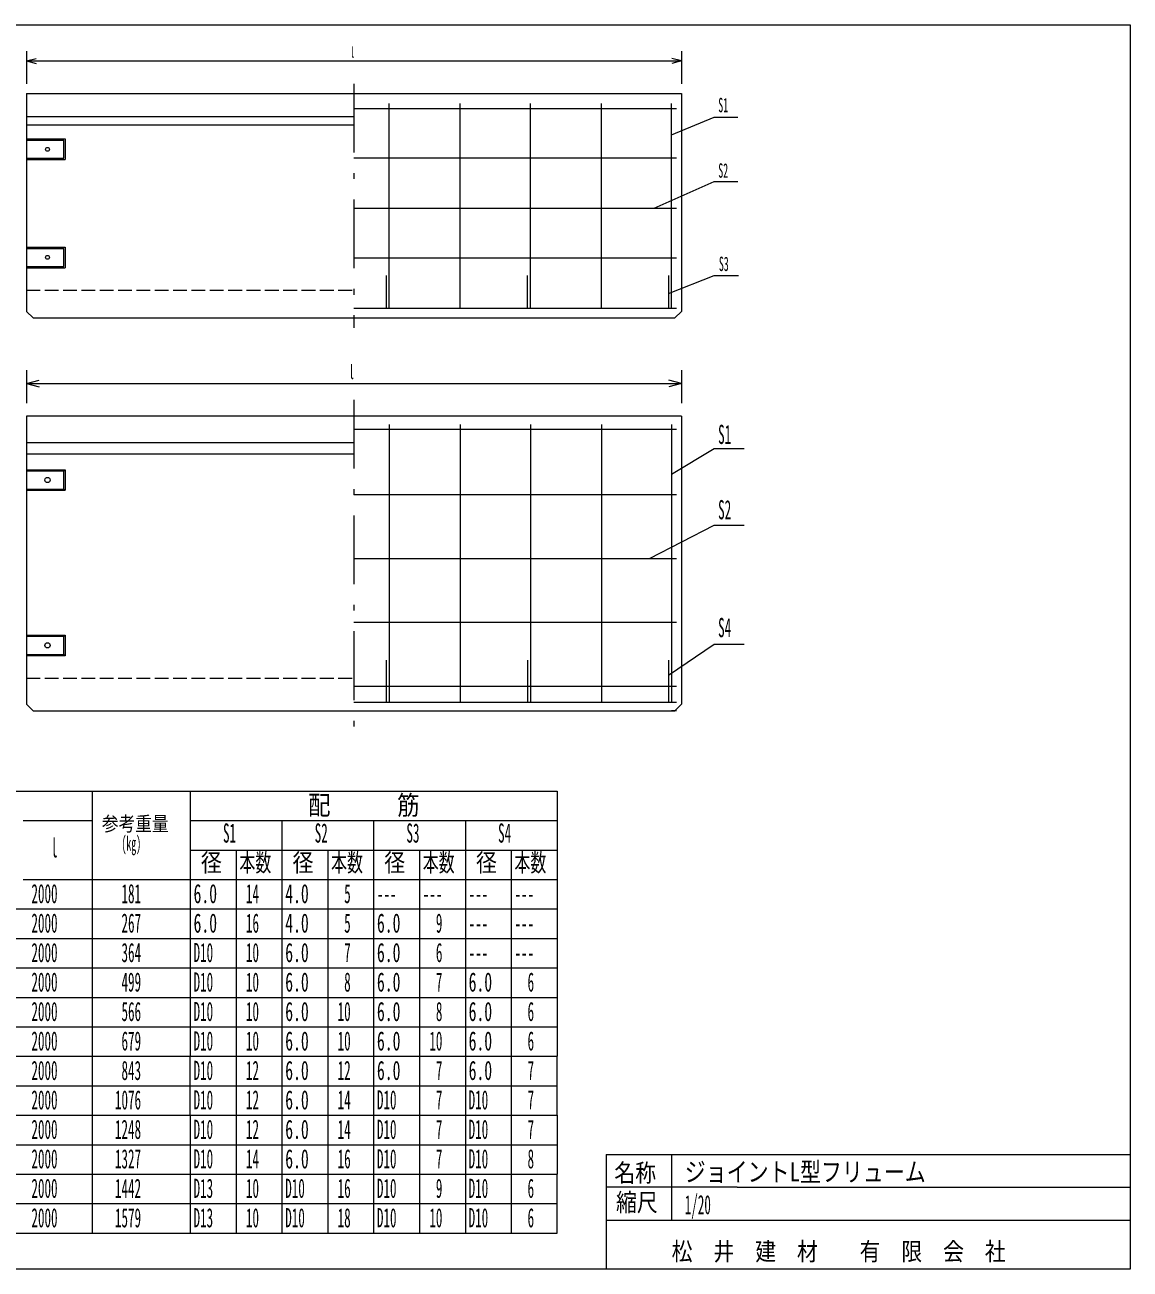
# Model space of a CAD drawing. Units: millimetres, scale not verified. Extents: x 74 to 5614, y 79 to 3879.
# Drawn here: x 2238 to 5614, y 79 to 3879 of the extents above; entities that cross this region are included whole.
import ezdxf
from ezdxf.enums import TextEntityAlignment as Align

# ---------------------------------------------------------------- set-up
doc = ezdxf.new("R2010")
doc.units = ezdxf.units.MM
doc.header["$LTSCALE"] = 7
doc.linetypes.add('USER1', pattern=[8, 6, -2])
doc.linetypes.add('USER2', pattern=[50.5, 30, -9, 2.5, -9])
doc.layers.add('1', color=7, linetype='Continuous', lineweight=18)
doc.styles.add('ＭＳ ゴシック', font='')
doc.styles.get('ＭＳ ゴシック').set_extended_font_data('MS Gothic')

msp = doc.modelspace()

# ---------------------------------------------------------------- linework, layer by layer
at = {"layer": '1'}
for p, q in [((73.5, 3879), (5613.5, 3879)), ((5613.5, 3879), (5613.5, 79)), ((2243.5, 3799), (2243.5, 3699)), ((2243.5, 3769), (2272.478, 3776.765)), ((2243.5, 3769), (4243.5, 3769)), ((2243.5, 3769), (2272.478, 3761.235)), ((4243.5, 3769), (4214.522, 3776.765)), ((4243.5, 3769), (4214.522, 3761.235)), ((4243.5, 3799), (4243.5, 3699)), ((2243.5, 3669), (4243.5, 3669)), ((2243.5, 3669), (2243.5, 3004)), ((4243.5, 3669), (4243.5, 3004)), ((3243.5, 3624), (4228.5, 3624)), ((3351.3, 3014), (3351.3, 3639)), ((3566.9, 3639), (3566.9, 3014)), ((3782.4, 3014), (3782.4, 3639)), ((3998, 3639), (3998, 3014)), ((4213.5, 3014), (4213.5, 3639)), ((2243.5, 3599), (3243.5, 3599)), ((2243.5, 3574), (3243.5, 3574)), ((4213.5, 3543.026), (4343.5, 3596.687)), ((4343.5, 3596.687), (4416, 3596.687)), ((2243.5, 3530.5), (2361.5, 3530.5)), ((2243.5, 3526.5), (2357.5, 3526.5)), ((2357.5, 3471.5), (2357.5, 3526.5)), ((2361.5, 3530.5), (2361.5, 3467.5)), ((2243.5, 3471.5), (2357.5, 3471.5)), ((2243.5, 3467.5), (2361.5, 3467.5)), ((4228.5, 3471.5), (3243.5, 3471.5)), ((4160.05, 3319), (4343.5, 3401.124)), ((4343.5, 3401.124), (4416, 3401.124)), ((3243.5, 3319), (4228.5, 3319)), ((2243.5, 3200.5), (2361.5, 3200.5)), ((2243.5, 3196.5), (2357.5, 3196.5)), ((2357.5, 3141.5), (2357.5, 3196.5)), ((2361.5, 3200.5), (2361.5, 3137.5)), ((4228.5, 3166.5), (3243.5, 3166.5)), ((2243.5, 3141.5), (2357.5, 3141.5)), ((2243.5, 3137.5), (2361.5, 3137.5)), ((3341.3, 3114), (3341.3, 3014)), ((3772.4, 3114), (3772.4, 3014)), ((4203.5, 3114), (4203.5, 3014)), ((4203.5, 3059), (4343.5, 3114)), ((4343.5, 3114), (4417.808, 3114)), ((2243.5, 3004), (2263.5, 2984)), ((3243.5, 3014), (4228.5, 3014)), ((4243.5, 3004), (4223.5, 2984)), ((2263.5, 2984), (4223.5, 2984)), ((2243.5, 2824), (2243.5, 2724)), ((4243.5, 2824), (4243.5, 2724)), ((2243.5, 2784), (2282.137, 2794.353)), ((2243.5, 2784), (4243.5, 2784)), ((2243.5, 2784), (2282.137, 2773.647)), ((4243.5, 2784), (4204.863, 2794.353)), ((4243.5, 2784), (4204.863, 2773.647)), ((4243.5, 2684), (2243.5, 2684)), ((2243.5, 2684), (2243.5, 1804)), ((4243.5, 2684), (4243.5, 1804)), ((3243.5, 2644), (4228.5, 2644)), ((3351.5, 1809), (3351.5, 2659)), ((3567.5, 2659), (3567.5, 1809)), ((3783.5, 1809), (3783.5, 2659)), ((3999.5, 2659), (3999.5, 1809)), ((4213.5, 2659), (4213.5, 1809)), ((2243.5, 2604), (3243.5, 2604)), ((4213.5, 2507.168), (4343.5, 2585.075)), ((4343.5, 2585.075), (4435.395, 2585.075)), ((2243.5, 2569), (3243.5, 2569)), ((2243.5, 2520.5), (2361.5, 2520.5)), ((2357.5, 2516.5), (2243.5, 2516.5)), ((2357.5, 2516.5), (2361.5, 2520.5)), ((2357.5, 2461.5), (2357.5, 2516.5)), ((2361.5, 2520.5), (2361.5, 2457.5)), ((2243.5, 2461.5), (2357.5, 2461.5)), ((2243.5, 2457.5), (2361.5, 2457.5)), ((2357.5, 2461.5), (2361.5, 2457.5)), ((4228.5, 2444), (3243.5, 2444)), ((4145.395, 2249), (4343.5, 2351.452)), ((4343.5, 2351.452), (4435.395, 2351.452)), ((3243.5, 2249), (4228.5, 2249)), ((4228.5, 2054), (3243.5, 2054)), ((2243.5, 2015.5), (2361.5, 2015.5)), ((2357.5, 2011.5), (2361.5, 2015.5)), ((2361.5, 2015.5), (2361.5, 1952.5)), ((2357.5, 2011.5), (2243.5, 2011.5)), ((2357.5, 1956.5), (2357.5, 2011.5)), ((4203.5, 1893.453), (4343.5, 1988.054)), ((4343.5, 1988.054), (4435.395, 1988.054)), ((2243.5, 1956.5), (2357.5, 1956.5)), ((2361.5, 1952.5), (2243.5, 1952.5)), ((2357.5, 1956.5), (2361.5, 1952.5)), ((3341.5, 1939), (3341.5, 1809)), ((3773.5, 1939), (3773.5, 1809)), ((4203.5, 1939), (4203.5, 1809)), ((3243.5, 1859), (4228.5, 1859)), ((2243.5, 1804), (2263.5, 1784)), ((4228.5, 1809), (3243.5, 1809)), ((4223.5, 1784), (4243.5, 1804)), ((2263.5, 1784), (4223.5, 1784)), ((4228.5, 1784), (4213.5, 1784)), ((1183.5, 1539), (3583.5, 1539)), ((2443.5, 1539), (2443.5, 1179)), ((2743.5, 1539), (2743.5, 1179)), ((3583.5, 1539), (3863.5, 1539)), ((3863.5, 1539), (3863.5, 729)), ((2233.5, 1449), (2443.5, 1449)), ((2743.5, 1449), (3303.5, 1449)), ((3023.5, 1449), (3023.5, 189)), ((3303.5, 1449), (3583.5, 1449)), ((3303.5, 1449), (3303.5, 189)), ((3583.5, 1449), (3863.5, 1449)), ((3583.5, 1449), (3583.5, 189)), ((2743.5, 1359), (2813.5, 1359)), ((2813.5, 1359), (3303.5, 1359)), ((2883.5, 1359), (2883.5, 189)), ((3163.5, 1359), (3163.5, 189)), ((3303.5, 1359), (3583.5, 1359)), ((3443.5, 1359), (3443.5, 189)), ((3583.5, 1359), (3863.5, 1359)), ((3723.5, 1359), (3723.5, 189)), ((2233.5, 1269), (2443.5, 1269)), ((2443.5, 1269), (2743.5, 1269)), ((2743.5, 1269), (3303.5, 1269)), ((3303.5, 1269), (3583.5, 1269)), ((3583.5, 1269), (3863.5, 1269)), ((293.5, 1179), (3863.5, 1179)), ((2443.5, 1179), (2443.5, 729)), ((2743.5, 1179), (2743.5, 729)), ((293.5, 1089), (3863.5, 1089)), ((293.5, 999), (3863.5, 999)), ((293.5, 909), (3863.5, 909)), ((293.5, 819), (3863.5, 819)), ((293.5, 729), (3863.5, 729)), ((2443.5, 729), (2443.5, 549)), ((2743.5, 549), (2743.5, 729)), ((3863.5, 549), (3863.5, 729)), ((293.5, 639), (3863.5, 639)), ((293.5, 549), (3863.5, 549)), ((2443.5, 549), (2443.5, 369)), ((2743.5, 549), (2743.5, 369)), ((3863.5, 549), (3863.5, 369)), ((293.5, 459), (3863.5, 459)), ((4013.5, 429), (4013.5, 229)), ((4013.5, 429), (5336, 429)), ((4213.5, 429), (4213.5, 229)), ((5336, 429), (5613.5, 429)), ((293.5, 369), (3863.5, 369)), ((2443.5, 369), (2443.5, 189)), ((2743.5, 369), (2743.5, 189)), ((3863.5, 189), (3863.5, 369)), ((4413.5, 329), (4013.5, 329)), ((4413.5, 329), (5613.5, 329)), ((293.5, 279), (3863.5, 279)), ((4013.5, 229), (4013.5, 79)), ((4013.5, 229), (5613.5, 229)), ((293.5, 189), (3863.5, 189)), ((5613.5, 79), (73.5, 79))]:
    msp.add_line(p, q, dxfattribs=at)
at = {"layer": '1', "linetype": 'USER2'}
for p, q in [((3243.5, 3699), (3243.5, 2954)), ((3243.5, 2734), (3243.5, 1734))]:
    msp.add_line(p, q, dxfattribs=at)
at = {"layer": '1', "linetype": 'USER1'}
for p, q in [((2243.5, 3069), (3243.5, 3069)), ((2243.5, 1884), (3243.5, 1884))]:
    msp.add_line(p, q, dxfattribs=at)
at = {"layer": '1'}
for centre, radius in [((2307.5, 3499), 6), ((2307.5, 3169), 6), ((2307.5, 2489), 8), ((2307.5, 1984), 8)]:
    msp.add_circle(centre, radius, dxfattribs=at)

# ---------------------------------------------------------------- texts
at = {"layer": '1', "style": 'ＭＳ ゴシック'}
for s, height, width, p in [('l', 32.99, 0.5, (3232.25, 3769)), ('S1', 43.99, 0.5, (4356, 3599)), ('S2', 43.99, 0.5, (4356, 3399)), ('S3', 43.99, 0.5, (4357.808, 3114)), ('l', 43.99, 0.5, (3228.5, 2784)), ('S1', 58.65, 0.5, (4355.395, 2581.452)), ('S2', 58.65, 0.5, (4355.395, 2351.452)), ('S4', 58.65, 0.5, (4355.395, 1991.452)), ('配\u3000\u3000\u3000筋', 58.65, 0.85, (3103.5, 1449)), ('参考重量', 43.99, 0.85, (2473.5, 1404)), ('(kg)', 43.99, 0.5, (2533.5, 1344)), ('S1', 58.65, 0.5, (2843.5, 1364)), ('S2', 58.65, 0.5, (3123.5, 1364)), ('S3', 58.65, 0.5, (3403.5, 1364)), ('S4', 58.65, 0.5, (3683.5, 1364)), ('l', 58.65, 0.5, (2318.5, 1319)), ('径', 54.99, 0.85, (2776, 1276.5)), ('本数', 54.99, 0.65, (2893.5, 1276.5)), ('径', 54.99, 0.85, (3056, 1276.5)), ('本数', 54.99, 0.65, (3173.5, 1276.5)), ('径', 54.99, 0.85, (3336, 1276.5)), ('本数', 54.99, 0.65, (3453.5, 1276.5)), ('径', 54.99, 0.85, (3616, 1276.5)), ('本数', 54.99, 0.65, (3733.5, 1276.5)), ('2000', 58.65, 0.5, (2258.5, 1179)), ('181', 58.65, 0.5, (2533.5, 1179)), ('6.0', 58.65, 0.6, (2753.5, 1179)), ('4.0', 58.65, 0.6, (3033.5, 1179)), ('14', 58.65, 0.5, (2913.5, 1179)), ('5', 58.65, 0.5, (3213.5, 1179)), ('---', 58.65, 0.5, (3313.5, 1179)), ('---', 58.65, 0.5, (3453.5, 1179)), ('---', 58.65, 0.5, (3593.5, 1179)), ('---', 58.65, 0.5, (3733.5, 1179)), ('2000', 58.65, 0.5, (2258.5, 1089)), ('267', 58.65, 0.5, (2533.5, 1089)), ('6.0', 58.65, 0.6, (2753.5, 1089)), ('16', 58.65, 0.5, (2913.5, 1089)), ('4.0', 58.65, 0.6, (3033.5, 1089)), ('5', 58.65, 0.5, (3213.5, 1089)), ('6.0', 58.65, 0.6, (3313.5, 1089)), ('9', 58.65, 0.5, (3493.5, 1089)), ('---', 58.65, 0.5, (3593.5, 1089)), ('---', 58.65, 0.5, (3733.5, 1089)), ('2000', 58.65, 0.5, (2258.5, 999)), ('364', 58.65, 0.5, (2533.5, 999)), ('D10', 58.65, 0.5, (2753.5, 999)), ('10', 58.65, 0.5, (2913.5, 999)), ('6.0', 58.65, 0.6, (3033.5, 999)), ('7', 58.65, 0.5, (3213.5, 999)), ('6.0', 58.65, 0.6, (3313.5, 999)), ('6', 58.65, 0.5, (3493.5, 999)), ('---', 58.65, 0.5, (3593.5, 999)), ('---', 58.65, 0.5, (3733.5, 999)), ('2000', 58.65, 0.5, (2258.5, 909)), ('499', 58.65, 0.5, (2533.5, 909)), ('D10', 58.65, 0.5, (2753.5, 909)), ('10', 58.65, 0.5, (2913.5, 909)), ('6.0', 58.65, 0.6, (3033.5, 909)), ('8', 58.65, 0.5, (3213.5, 909)), ('6.0', 58.65, 0.6, (3313.5, 909)), ('7', 58.65, 0.5, (3493.5, 909)), ('6.0', 58.65, 0.6, (3593.5, 909)), ('6', 58.65, 0.5, (3773.5, 909)), ('2000', 58.65, 0.5, (2258.5, 819)), ('566', 58.65, 0.5, (2533.5, 819)), ('D10', 58.65, 0.5, (2753.5, 819)), ('10', 58.65, 0.5, (2913.5, 819)), ('6.0', 58.65, 0.6, (3033.5, 819)), ('10', 58.65, 0.5, (3193.5, 819)), ('6.0', 58.65, 0.6, (3313.5, 819)), ('8', 58.65, 0.5, (3493.5, 819)), ('6.0', 58.65, 0.6, (3593.5, 819)), ('6', 58.65, 0.5, (3773.5, 819)), ('2000', 58.65, 0.5, (2258.5, 729)), ('679', 58.65, 0.5, (2533.5, 729)), ('D10', 58.65, 0.5, (2753.5, 729)), ('10', 58.65, 0.5, (2913.5, 729)), ('6.0', 58.65, 0.6, (3033.5, 729)), ('10', 58.65, 0.5, (3193.5, 729)), ('6.0', 58.65, 0.6, (3313.5, 729)), ('10', 58.65, 0.5, (3473.5, 729)), ('6.0', 58.65, 0.6, (3593.5, 729)), ('6', 58.65, 0.5, (3773.5, 729)), ('2000', 58.65, 0.5, (2258.5, 639)), ('843', 58.65, 0.5, (2533.5, 639)), ('D10', 58.65, 0.5, (2753.5, 639)), ('12', 58.65, 0.5, (2913.5, 639)), ('6.0', 58.65, 0.6, (3033.5, 639)), ('12', 58.65, 0.5, (3193.5, 639)), ('6.0', 58.65, 0.6, (3313.5, 639)), ('7', 58.65, 0.5, (3493.5, 639)), ('6.0', 58.65, 0.6, (3593.5, 639)), ('7', 58.65, 0.5, (3773.5, 639)), ('2000', 58.65, 0.5, (2258.5, 549)), ('1076', 58.65, 0.5, (2513.5, 549)), ('D10', 58.65, 0.5, (2753.5, 549)), ('12', 58.65, 0.5, (2913.5, 549)), ('6.0', 58.65, 0.6, (3033.5, 549)), ('14', 58.65, 0.5, (3193.5, 549)), ('D10', 58.65, 0.5, (3313.5, 549)), ('7', 58.65, 0.5, (3493.5, 549)), ('D10', 58.65, 0.5, (3593.5, 549)), ('7', 58.65, 0.5, (3773.5, 549)), ('2000', 58.65, 0.5, (2258.5, 459)), ('1248', 58.65, 0.5, (2513.5, 459)), ('D10', 58.65, 0.5, (2753.5, 459)), ('12', 58.65, 0.5, (2913.5, 459)), ('6.0', 58.65, 0.6, (3033.5, 459)), ('14', 58.65, 0.5, (3193.5, 459)), ('D10', 58.65, 0.5, (3313.5, 459)), ('7', 58.65, 0.5, (3493.5, 459)), ('D10', 58.65, 0.5, (3593.5, 459)), ('7', 58.65, 0.5, (3773.5, 459)), ('2000', 58.65, 0.5, (2258.5, 369)), ('1327', 58.65, 0.5, (2513.5, 369)), ('D10', 58.65, 0.5, (2753.5, 369)), ('14', 58.65, 0.5, (2913.5, 369)), ('6.0', 58.65, 0.6, (3033.5, 369)), ('16', 58.65, 0.5, (3193.5, 369)), ('D10', 58.65, 0.5, (3313.5, 369)), ('7', 58.65, 0.5, (3493.5, 369)), ('D10', 58.65, 0.5, (3593.5, 369)), ('8', 58.65, 0.5, (3773.5, 369)), ('名称', 54.99, 0.85, (4038.5, 329)), ('ジョイントL型フリューム', 58.65, 0.8, (4253.5, 329)), ('2000', 58.65, 0.5, (2258.5, 279)), ('1442', 58.65, 0.5, (2513.5, 279)), ('D13', 58.65, 0.5, (2753.5, 279)), ('10', 58.65, 0.5, (2913.5, 279)), ('D10', 58.65, 0.5, (3033.5, 279)), ('16', 58.65, 0.5, (3193.5, 279)), ('D10', 58.65, 0.5, (3313.5, 279)), ('9', 58.65, 0.5, (3493.5, 279)), ('D10', 58.65, 0.5, (3593.5, 279)), ('6', 58.65, 0.5, (3773.5, 279)), ('縮尺', 54.99, 0.85, (4043.5, 239)), ('1/20', 58.65, 0.5, (4253.5, 229)), ('2000', 58.65, 0.5, (2258.5, 189)), ('1579', 58.65, 0.5, (2513.5, 189)), ('D13', 58.65, 0.5, (2753.5, 189)), ('10', 58.65, 0.5, (2913.5, 189)), ('D10', 58.65, 0.5, (3033.5, 189)), ('18', 58.65, 0.5, (3193.5, 189)), ('D10', 58.65, 0.5, (3313.5, 189)), ('10', 58.65, 0.5, (3473.5, 189)), ('D10', 58.65, 0.5, (3593.5, 189)), ('6', 58.65, 0.5, (3773.5, 189)), ('松\u3000井\u3000建\u3000材\u3000\u3000有\u3000限\u3000会\u3000社', 54.99, 0.85, (4213.5, 89))]:
    msp.add_text(s, height=height, dxfattribs=dict(at, width=width)).set_placement(p, align=Align.BOTTOM_LEFT)

doc.saveas('drawing.dxf')
